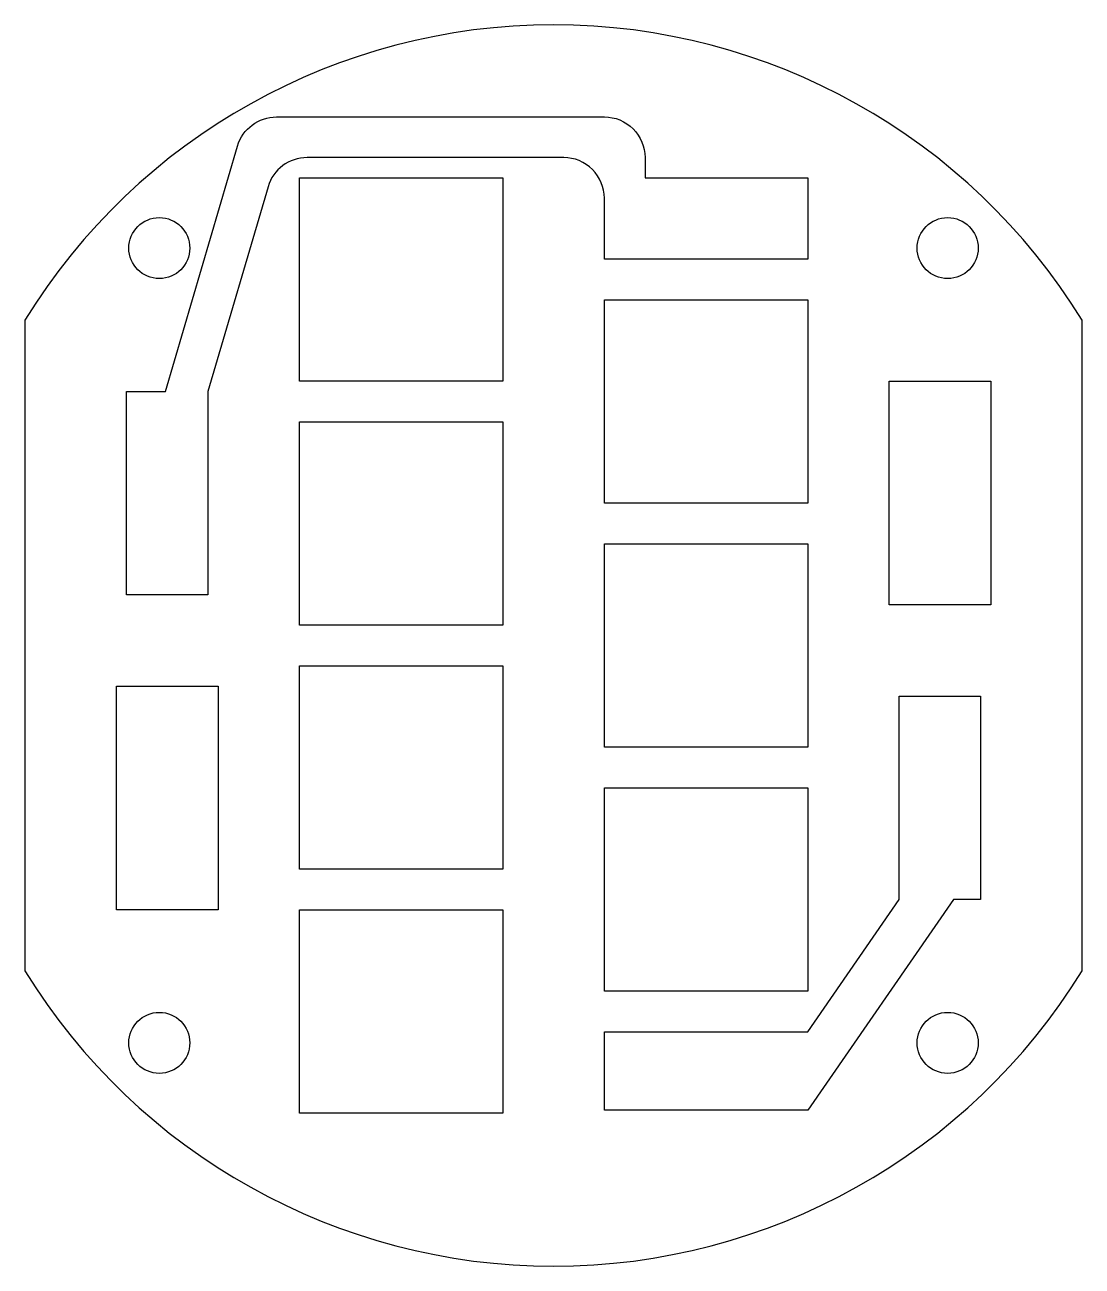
# Model space of a CAD drawing. Header units: millimetres. Extents: x -26.9 to 25.1, y -33.1 to 27.9.
import ezdxf

# ---------------------------------------------------------------- set-up
doc = ezdxf.new("R2010")
doc.units = ezdxf.units.MM

msp = doc.modelspace()

# ---------------------------------------------------------------- linework, layer by layer
for points in [[(-26.873, -18.62, 0.558795), (25.127, -18.62), (25.127, 13.38, 0.558795), (-26.873, 13.38)], [(11.627, 20.38), (11.627, 16.38), (1.627, 16.38), (1.627, 19.38, 0.414214), (-0.373, 21.38), (-12.995, 21.38, 0.332715), (-14.913, 19.945), (-17.873, 9.88), (-17.873, -0.12), (-21.873, -0.12), (-21.873, 9.88), (-19.958, 9.88), (-16.41, 21.945, -0.332715), (-14.491, 23.38), (1.627, 23.38, -0.414214), (3.627, 21.38), (3.627, 20.38)]]:
    msp.add_lwpolyline(points, format="xyb", close=True)
for points in [[(-3.373, 20.38), (-3.373, 10.38), (-13.373, 10.38), (-13.373, 20.38)], [(11.627, 14.38), (11.627, 4.38), (1.627, 4.38), (1.627, 14.38)], [(20.627, 10.38), (20.627, -0.62), (15.627, -0.62), (15.627, 10.38)], [(-3.373, 8.38), (-3.373, -1.62), (-13.373, -1.62), (-13.373, 8.38)], [(11.627, 2.38), (11.627, -7.62), (1.627, -7.62), (1.627, 2.38)], [(-3.373, -3.62), (-3.373, -13.62), (-13.373, -13.62), (-13.373, -3.62)], [(-22.373, -15.62), (-22.373, -4.62), (-17.373, -4.62), (-17.373, -15.62)], [(11.627, -25.469), (1.627, -25.469), (1.627, -21.62), (11.627, -21.62), (16.127, -15.12), (16.127, -5.12), (20.127, -5.12), (20.127, -15.12), (18.792, -15.12)], [(11.627, -9.62), (11.627, -19.62), (1.627, -19.62), (1.627, -9.62)], [(-3.373, -15.62), (-3.373, -25.62), (-13.373, -25.62), (-13.373, -15.62)]]:
    msp.add_lwpolyline(points, close=True)
for centre in [(-20.259, 16.926), (18.512, 16.926), (-20.259, -22.165), (18.512, -22.165)]:
    msp.add_circle(centre, 1.5)

doc.saveas('drawing.dxf')
